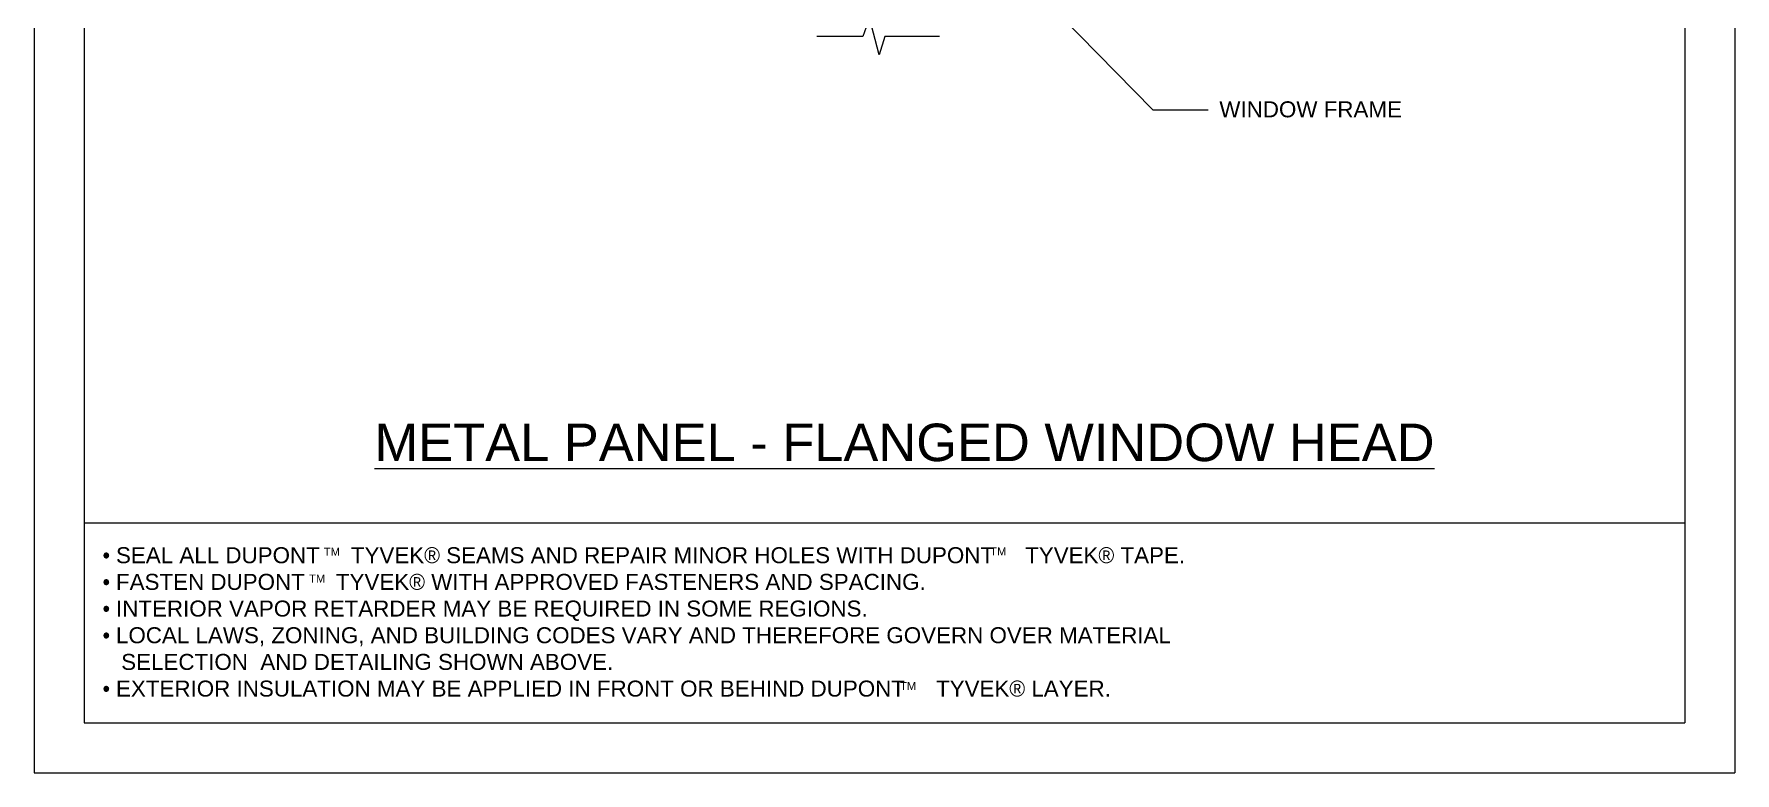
# Model space of a CAD drawing. Extents: x -129 to 26, y 0 to 100.
# Drawn here: x 0 to 25.5, y 0 to 11.08 of the extents above; entities that cross this region are included whole.
import ezdxf

# ---------------------------------------------------------------- set-up
doc = ezdxf.new("R2010")
doc.units = 0
doc.header["$LTSCALE"] = 1.5
doc.header["$MEASUREMENT"] = 0
doc.layers.get('DEFPOINTS').update_dxf_attribs({"linetype": 'CONTINUOUS'})
for name, color, linetype in [('8X11-TTB$0$B', 7, 'CONTINUOUS'), ('A-SEALANT', 252, 'CONTINUOUS'), ('TEXT', 7, 'CONTINUOUS')]:
    doc.layers.add(name, color=color, linetype=linetype)
doc.styles.add('DETAILS', font='sanss___.ttf', dxfattribs={"height": 1})
doc.dimstyles.new('TYVEKDETAILS', dxfattribs={"dimscale": 6, "dimtxt": 1.5, "dimasz": 0.1, "dimexe": 0.75, "dimexo": 0.75, "dimgap": 0.75, "dimtad": 0, "dimtih": 1, "dimtoh": 1, "dimdec": 4, "dimzin": 0, "dimtxsty": 'DETAILS', "dimcen": 0.0625, "dimazin": 3, "dimtfac": 1, "dimtdec": 4, "dimtofl": 0, "dimtmove": 0, "dimatfit": 3, "dimtolj": 1, "dimtzin": 0})

msp = doc.modelspace()

# ---------------------------------------------------------------- linework, layer by layer
at = {"layer": '8X11-TTB$0$B', "color": 7}
for p, q in [((0.7499999999999893, 32.25), (0.75, 0.7499999999999964)), ((24.75, 32.25000000000001), (24.75, 0.7499999999999964)), ((0.75, 3.749999999999996), (24.75, 3.749999999999996)), ((0.75, 0.7499999999999964), (24.75, 0.7499999999999964))]:
    msp.add_line(p, q, dxfattribs=at)
at = {"layer": 'A-SEALANT'}
for p, q in [((12.52454984704764, 11.32686107939785, 2.979996827461446e-09), (12.42372461553902, 11.04779756967206, 2.979996827461446e-09)), ((12.67239918675244, 10.76873405994626, 2.979996827461446e-09), (12.52454984704764, 11.32686107939785, 2.979996827461446e-09)), ((12.42372461553902, 11.04779756967206, 2.979996827461446e-09), (11.73602033828027, 11.04779756967206, 2.979996827461446e-09)), ((12.75584198703621, 11.04779756967206, 2.979996827461446e-09), (12.67239918675244, 10.76873405994626, 2.979996827461446e-09)), ((13.57592262640136, 11.04779756967206, 2.979996827461446e-09), (12.75584198703621, 11.04779756967206, 2.979996827461446e-09))]:
    msp.add_line(p, q, dxfattribs=at)
at = {"layer": 'DEFPOINTS'}
for p, q in [((-5.329070518200751e-15, 33), (0, -3.552713678800501e-15)), ((25.5, 33), (25.5, -3.552713678800501e-15)), ((0, -3.552713678800501e-15), (25.5, -3.552713678800501e-15))]:
    msp.add_line(p, q, dxfattribs=at)

# ---------------------------------------------------------------- texts
at = {"layer": 'TEXT', "attachment_point": 1, "style": 'DETAILS'}
for s, insert, char_height, width in [('WINDOW FRAME', (17.76995806392395, 10.07404237286439, 2.979996827461486e-09), 0.239976, 8.658991955976092), ('{\\LMETAL PANEL - FLANGED WINDOW HEAD}', (5.104637014257662, 5.239698300118375), 0.5625, 17.71460856061125), ('{\\fSymbol|b0|i0|c2|p18;· }SEAL ALL DUPONT     TYVEK{\\fSymbol|b0|i0|c2|p18;â} SEAMS AND REPAIR MINOR HOLES WITH DUPONT     TYVEK{\\fSymbol|b0|i0|c2|p18;â} TAPE.\\P{\\fSymbol|b0|i0|c2|p18;· }FASTEN DUPONT     TYVEK{\\fSymbol|b0|i0|c2|p18;â} WITH APPROVED FASTENERS AND SPACING.\\P{\\fSymbol|b0|i0|c2|p18;· }INTERIOR VAPOR RETARDER MAY BE REQUIRED IN SOME REGIONS.\\P{\\fSymbol|b0|i0|c2|p18;· }LOCAL LAWS, ZONING, AND BUILDING CODES VARY AND THEREFORE GOVERN OVER MATERIAL \\P   SELECTION  AND DETAILING SHOWN ABOVE.\\P{\\fSymbol|b0|i0|c2|p18;· }EXTERIOR INSULATION MAY BE APPLIED IN FRONT OR BEHIND DUPONT     TYVEK{\\fSymbol|b0|i0|c2|p18;â} LAYER.', (1.027317918761948, 3.386548770354997), 0.24, 17.91126898038917), ('TM', (4.344773299482402, 3.378448044389867), 0.12, 8.310000000000002), ('TM', (14.33469141423441, 3.382851523352949), 0.12, 8.310000000000002), ('TM', (4.124150968053737, 2.976885021724172), 0.12, 8.310000000000002), ('TM', (12.98285850313958, 1.364580890649247), 0.12, 8.310000000000002)]:
    msp.add_mtext(s, dxfattribs=dict(at, insert=insert, char_height=char_height, width=width))

# ---------------------------------------------------------------- leaders
at = {"layer": 'TEXT'}
msp.add_leader([(13.39659649488095, 13.38774138376019, -2.979996827461446e-09), (16.77332595398289, 9.94474600576142, -2.979996827461446e-09), (17.601513864802, 9.94474600576142, -2.979996827461446e-09)], dimstyle='TYVEKDETAILS', override={"dimscale": 3, "dimfxl": 3}, dxfattribs=at)

doc.saveas('drawing.dxf')
